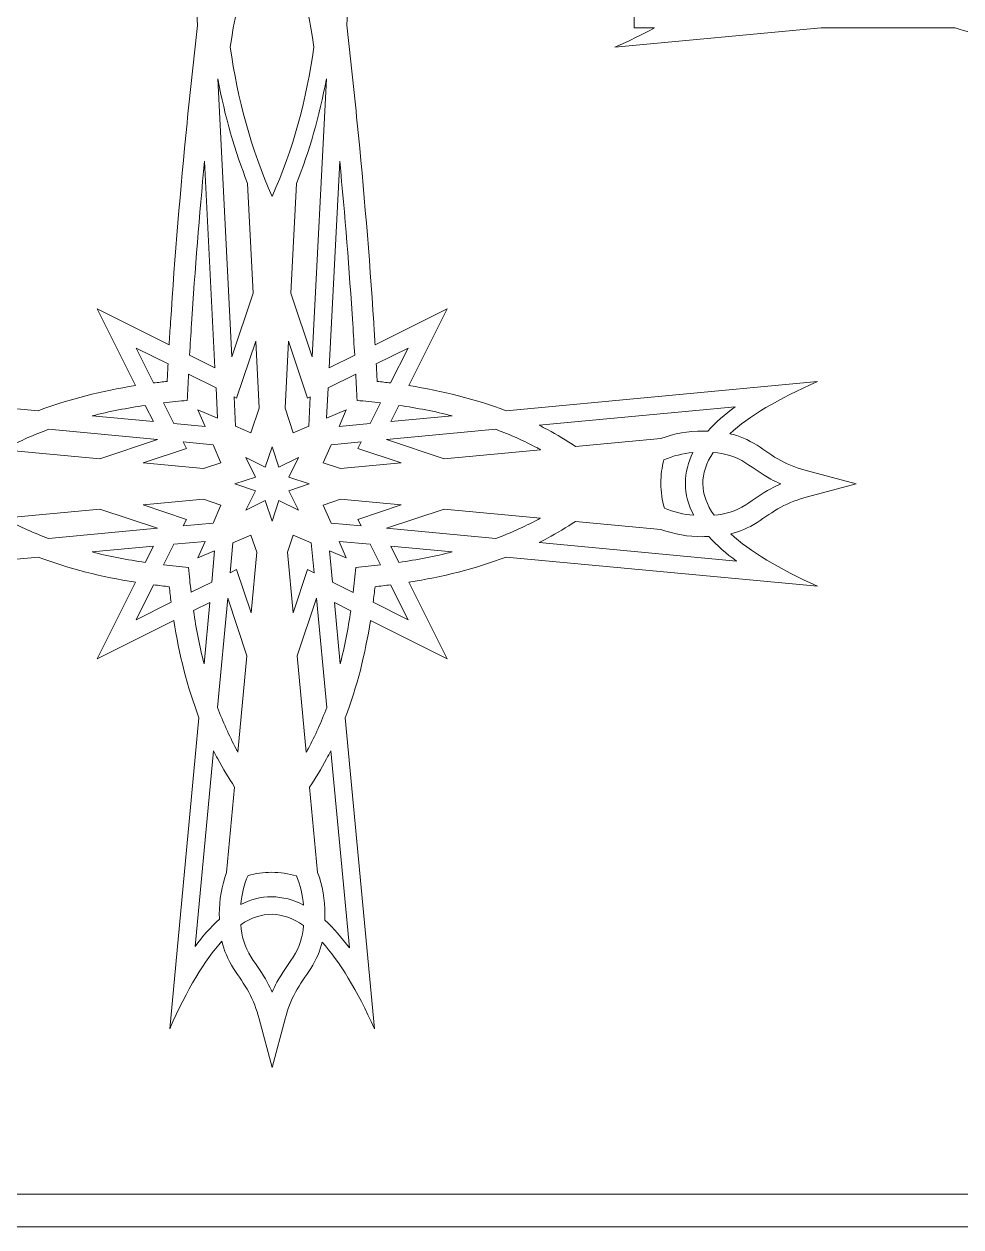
# Model space of a CAD drawing. Header units: millimetres. Extents: x -712 to 738, y -887 to 928.
# Drawn here: x 272.3 to 406.1, y -887.4 to -715.5 of the extents above; entities that cross this region are included whole.
import ezdxf

# ---------------------------------------------------------------- set-up
doc = ezdxf.new("R2010")
doc.units = ezdxf.units.MM
doc.header["$MEASUREMENT"] = 0
doc.layers.add('layer 1', color=7, linetype='Continuous')

msp = doc.modelspace()

# ---------------------------------------------------------------- linework, layer by layer
at = {"layer": 'layer 1', "lineweight": 9}
for points, knots in [([(-681.7377, -887.4186), (-681.7377, -887.4186), (706.7376, -887.4186), (706.7376, -887.4186), (706.7376, -887.4186), (723.657, -887.4186), (737.5, -873.5754), (737.5, -856.6561), (737.5, -856.6561), (737.5, -856.6561), (737.5, 556.8187), (737.5, 556.8187), (737.5, 556.8187), (737.5, 573.7381), (723.657, 587.5812), (706.7376, 587.5812), (706.7376, 587.5812), (706.7376, 587.5812), (-681.7377, 587.5812), (-681.7377, 587.5812), (-681.7377, 587.5812), (-698.657, 587.5812), (-712.5, 573.7381), (-712.5, 556.8187), (-712.5, 556.8187), (-712.5, 556.8187), (-712.5, -856.6561), (-712.5, -856.6561), (-712.5, -856.6561), (-712.5, -873.5754), (-698.657, -887.4186), (-681.7377, -887.4186)], [0, 0, 0, 0, 0.11111111, 0.11111111, 0.11111111, 0.11111111, 0.22222222, 0.22222222, 0.22222222, 0.22222222, 0.33333333, 0.33333333, 0.33333333, 0.33333333, 0.44444444, 0.44444444, 0.44444444, 0.44444444, 0.55555556, 0.55555556, 0.55555556, 0.55555556, 0.66666667, 0.66666667, 0.66666667, 0.66666667, 0.77777778, 0.77777778, 0.77777778, 0.77777778, 1, 1, 1, 1]), ([(77.0649, -882.7402), (77.0649, -882.7402), (537.0649, -882.7402), (537.0649, -882.7402), (537.0649, -882.7402), (537.0649, -882.7402), (537.0649, -602.7402), (537.0649, -602.7402), (537.0649, -602.7402), (537.0649, -602.7402), (77.0649, -602.7402), (77.0649, -602.7402), (77.0649, -602.7402), (77.0649, -602.7402), (77.0649, -882.7402), (77.0649, -882.7402)], [0, 0, 0, 0, 0.2, 0.2, 0.2, 0.2, 0.4, 0.4, 0.4, 0.4, 0.6, 0.6, 0.6, 0.6, 1, 1, 1, 1]), ([(359.4527, -692.3804), (359.4527, -692.3804), (359.4527, -701.9674), (359.4527, -701.9674), (359.4527, -701.9674), (359.0101, -702.1181), (358.5616, -702.2523), (358.1085, -702.3727), (358.1085, -702.3727), (358.1085, -702.3727), (358.1085, -702.3728), (358.1085, -702.3728), (358.1085, -702.3728), (358.1085, -702.3728), (351.1533, -704.236), (351.1533, -704.236), (351.1533, -704.236), (351.1533, -704.236), (358.1085, -706.0992), (358.1085, -706.0992), (358.1085, -706.0992), (358.1085, -706.0992), (358.1085, -706.0993), (358.1085, -706.0993), (358.1085, -706.0993), (358.5616, -706.2197), (359.0101, -706.3539), (359.4527, -706.5046), (359.4527, -706.5046), (359.4527, -706.5046), (359.4527, -716.0916), (359.4527, -716.0916), (359.4527, -716.0916), (359.4527, -716.0916), (362.3456, -716.0916), (362.3456, -716.0916), (362.3456, -716.0916), (360.6606, -717.0137), (358.7746, -717.9358), (356.6851, -718.8579), (356.6851, -718.8579), (356.6851, -718.8579), (386.1527, -716.0916), (386.1527, -716.0916), (386.1527, -716.0916), (386.1527, -716.0916), (405.2938, -716.0916), (405.2938, -716.0916), (405.2938, -716.0916), (408.4623, -717.0409), (411.7311, -717.753), (415.0362, -718.2799), (415.0362, -718.2799), (415.0362, -718.2799), (409.5562, -729.2355), (409.5562, -729.2355), (409.5562, -729.2355), (409.5562, -729.2355), (419.857, -724.0869), (419.857, -724.0869), (419.857, -724.0869), (419.9212, -725.1543), (419.9879, -726.2204), (420.0561, -727.2846), (420.0561, -727.2846), (420.6657, -736.7933), (421.4705, -746.2981), (422.4125, -755.7793), (422.4125, -755.7793), (422.5085, -756.7461), (422.6061, -757.7127), (422.7052, -758.6792), (422.7052, -758.6792), (422.7052, -758.6792), (422.7052, -793.4083), (422.7052, -793.4083), (422.7052, -793.4083), (422.7052, -793.4083), (419.9378, -847.6887), (419.9378, -847.6887), (419.9378, -847.6887), (420.8603, -845.6), (421.7828, -843.7145), (422.7052, -842.0302), (422.7052, -842.0302), (422.7052, -842.0302), (422.7052, -844.9225), (422.7052, -844.9225), (422.7052, -844.9225), (422.7052, -844.9225), (432.2987, -844.9225), (432.2987, -844.9225), (432.2987, -844.9225), (432.6041, -845.8191), (432.8415, -846.7393), (433.0343, -847.6733), (433.0343, -847.6733), (433.0343, -847.6733), (434.5649, -854.6261), (434.5649, -854.6261), (434.5649, -854.6261), (434.5649, -854.6261), (436.1015, -847.6733), (436.1015, -847.6733), (436.1015, -847.6733), (436.2943, -846.7393), (436.5317, -845.8191), (436.8371, -844.9225), (436.8371, -844.9225), (436.8371, -844.9225), (446.4249, -844.9225), (446.4249, -844.9225), (446.4249, -844.9225), (446.4249, -844.9225), (446.4249, -842.1473), (446.4249, -842.1473), (446.4249, -842.1473), (447.3473, -843.8058), (448.2696, -845.6532), (449.1921, -847.6887), (449.1921, -847.6887), (449.1921, -847.6887), (446.4249, -793.4129), (446.4249, -793.4129), (446.4249, -793.4129), (446.4249, -793.4129), (446.4249, -758.7377), (446.4249, -758.7377), (446.4249, -758.7377), (446.526, -757.7518), (446.6256, -756.7657), (446.7236, -755.7795), (446.7236, -755.7795), (447.6655, -746.2981), (448.4702, -736.7932), (449.0797, -727.2843), (449.0797, -727.2843), (449.1478, -726.2212), (449.2145, -725.1562), (449.2785, -724.0898), (449.2785, -724.0898), (449.2785, -724.0898), (459.5736, -729.2355), (459.5736, -729.2355), (459.5736, -729.2355), (459.5736, -729.2355), (454.0938, -718.2799), (454.0938, -718.2799), (454.0938, -718.2799), (457.3988, -717.7529), (460.6675, -717.0409), (463.8359, -716.0916), (463.8359, -716.0916), (463.8359, -716.0916), (482.9771, -716.0916), (482.9771, -716.0916), (482.9771, -716.0916), (482.9771, -716.0916), (512.4447, -718.8579), (512.4447, -718.8579), (512.4447, -718.8579), (510.3552, -717.9358), (508.4692, -717.0137), (506.7842, -716.0916), (506.7842, -716.0916), (506.7842, -716.0916), (509.6775, -716.0916), (509.6775, -716.0916), (509.6775, -716.0916), (509.6775, -716.0916), (509.6775, -706.5045), (509.6775, -706.5045), (509.6775, -706.5045), (510.12, -706.3538), (510.5684, -706.2196), (511.0213, -706.0993), (511.0213, -706.0993), (511.0213, -706.0993), (511.0213, -706.0992), (511.0213, -706.0992), (511.0213, -706.0992), (511.0213, -706.0992), (517.9765, -704.236), (517.9765, -704.236), (517.9765, -704.236), (517.9765, -704.236), (511.0213, -702.3728), (511.0213, -702.3728), (511.0213, -702.3728), (511.0213, -702.3728), (511.0213, -702.3727), (511.0213, -702.3727), (511.0213, -702.3727), (510.5684, -702.2524), (510.12, -702.1182), (509.6775, -701.9675), (509.6775, -701.9675), (509.6775, -701.9675), (509.6775, -692.3804), (509.6775, -692.3804), (509.6775, -692.3804), (509.6775, -692.3804), (506.9011, -692.3804), (506.9011, -692.3804), (506.9011, -692.3804), (508.5603, -691.4584), (510.4083, -690.5363), (512.4447, -689.6142), (512.4447, -689.6142), (512.4447, -689.6142), (482.9766, -692.3804), (482.9766, -692.3804), (482.9766, -692.3804), (482.9766, -692.3804), (463.8367, -692.3804), (463.8367, -692.3804), (463.8367, -692.3804), (460.6681, -691.4311), (457.3991, -690.719), (454.0939, -690.1921), (454.0939, -690.1921), (454.0939, -690.1921), (459.5736, -679.2365), (459.5736, -679.2365), (459.5736, -679.2365), (459.5736, -679.2365), (448.6168, -684.7128), (448.6168, -684.7128), (448.6168, -684.7128), (448.0892, -681.406), (447.3759, -678.1354), (446.4249, -674.9656), (446.4249, -674.9656), (446.4249, -674.9656), (446.4249, -655.8402), (446.4249, -655.8402), (446.4249, -655.8402), (446.4249, -655.8402), (449.1921, -626.3842), (449.1921, -626.3842), (449.1921, -626.3842), (448.2696, -628.4198), (447.3473, -630.2669), (446.4249, -631.9254), (446.4249, -631.9254), (446.4249, -631.9254), (446.4249, -629.1506), (446.4249, -629.1506), (446.4249, -629.1506), (446.4249, -629.1506), (436.8372, -629.1506), (436.8372, -629.1506), (436.8372, -629.1506), (436.6864, -628.7082), (436.5523, -628.2599), (436.4318, -627.8071), (436.4318, -627.8071), (436.4318, -627.8071), (436.4287, -627.8071), (436.4287, -627.8071), (436.4287, -627.8071), (436.4287, -627.8071), (434.5649, -620.8544), (434.5649, -620.8544), (434.5649, -620.8544), (434.5649, -620.8544), (432.7011, -627.8071), (432.7011, -627.8071), (432.7011, -627.8071), (432.7011, -627.8071), (432.704, -627.8071), (432.704, -627.8071), (432.704, -627.8071), (432.5835, -628.2599), (432.4494, -628.7082), (432.2986, -629.1506), (432.2986, -629.1506), (432.2986, -629.1506), (422.7052, -629.1506), (422.7052, -629.1506), (422.7052, -629.1506), (422.7052, -629.1506), (422.7052, -632.0429), (422.7052, -632.0429), (422.7052, -632.0429), (421.7828, -630.3585), (420.8603, -628.473), (419.9378, -626.3842), (419.9378, -626.3842), (419.9378, -626.3842), (422.7052, -655.842), (422.7052, -655.842), (422.7052, -655.842), (422.7052, -655.842), (422.7052, -674.9846), (422.7052, -674.9846), (422.7052, -674.9846), (421.7568, -678.1495), (421.0452, -681.4145), (420.5186, -684.7157), (420.5186, -684.7157), (420.5186, -684.7157), (409.5562, -679.2365), (409.5562, -679.2365), (409.5562, -679.2365), (409.5562, -679.2365), (415.0361, -690.192), (415.0361, -690.192), (415.0361, -690.192), (411.7309, -690.7189), (408.462, -691.4311), (405.2934, -692.3804), (405.2934, -692.3804), (405.2934, -692.3804), (386.1525, -692.3804), (386.1525, -692.3804), (386.1525, -692.3804), (386.1525, -692.3804), (356.6851, -689.6142), (356.6851, -689.6142), (356.6851, -689.6142), (358.7215, -690.5363), (360.5695, -691.4584), (362.2287, -692.3804), (362.2287, -692.3804), (362.2287, -692.3804), (359.4527, -692.3804), (359.4527, -692.3804)], [0, 0, 0, 0, 0.01204819, 0.01204819, 0.01204819, 0.01204819, 0.02409639, 0.02409639, 0.02409639, 0.02409639, 0.03614458, 0.03614458, 0.03614458, 0.03614458, 0.04819277, 0.04819277, 0.04819277, 0.04819277, 0.06024096, 0.06024096, 0.06024096, 0.06024096, 0.07228916, 0.07228916, 0.07228916, 0.07228916, 0.08433735, 0.08433735, 0.08433735, 0.08433735, 0.09638554, 0.09638554, 0.09638554, 0.09638554, 0.10843373, 0.10843373, 0.10843373, 0.10843373, 0.12048193, 0.12048193, 0.12048193, 0.12048193, 0.13253012, 0.13253012, 0.13253012, 0.13253012, 0.14457831, 0.14457831, 0.14457831, 0.14457831, 0.15662651, 0.15662651, 0.15662651, 0.15662651, 0.1686747, 0.1686747, 0.1686747, 0.1686747, 0.18072289, 0.18072289, 0.18072289, 0.18072289, 0.19277108, 0.19277108, 0.19277108, 0.19277108, 0.20481928, 0.20481928, 0.20481928, 0.20481928, 0.21686747, 0.21686747, 0.21686747, 0.21686747, 0.22891566, 0.22891566, 0.22891566, 0.22891566, 0.24096386, 0.24096386, 0.24096386, 0.24096386, 0.25301205, 0.25301205, 0.25301205, 0.25301205, 0.26506024, 0.26506024, 0.26506024, 0.26506024, 0.27710843, 0.27710843, 0.27710843, 0.27710843, 0.28915663, 0.28915663, 0.28915663, 0.28915663, 0.30120482, 0.30120482, 0.30120482, 0.30120482, 0.31325301, 0.31325301, 0.31325301, 0.31325301, 0.3253012, 0.3253012, 0.3253012, 0.3253012, 0.3373494, 0.3373494, 0.3373494, 0.3373494, 0.34939759, 0.34939759, 0.34939759, 0.34939759, 0.36144578, 0.36144578, 0.36144578, 0.36144578, 0.37349398, 0.37349398, 0.37349398, 0.37349398, 0.38554217, 0.38554217, 0.38554217, 0.38554217, 0.39759036, 0.39759036, 0.39759036, 0.39759036, 0.40963855, 0.40963855, 0.40963855, 0.40963855, 0.42168675, 0.42168675, 0.42168675, 0.42168675, 0.43373494, 0.43373494, 0.43373494, 0.43373494, 0.44578313, 0.44578313, 0.44578313, 0.44578313, 0.45783133, 0.45783133, 0.45783133, 0.45783133, 0.46987952, 0.46987952, 0.46987952, 0.46987952, 0.48192771, 0.48192771, 0.48192771, 0.48192771, 0.4939759, 0.4939759, 0.4939759, 0.4939759, 0.5060241, 0.5060241, 0.5060241, 0.5060241, 0.51807229, 0.51807229, 0.51807229, 0.51807229, 0.53012048, 0.53012048, 0.53012048, 0.53012048, 0.54216867, 0.54216867, 0.54216867, 0.54216867, 0.55421687, 0.55421687, 0.55421687, 0.55421687, 0.56626506, 0.56626506, 0.56626506, 0.56626506, 0.57831325, 0.57831325, 0.57831325, 0.57831325, 0.59036145, 0.59036145, 0.59036145, 0.59036145, 0.60240964, 0.60240964, 0.60240964, 0.60240964, 0.61445783, 0.61445783, 0.61445783, 0.61445783, 0.62650602, 0.62650602, 0.62650602, 0.62650602, 0.63855422, 0.63855422, 0.63855422, 0.63855422, 0.65060241, 0.65060241, 0.65060241, 0.65060241, 0.6626506, 0.6626506, 0.6626506, 0.6626506, 0.6746988, 0.6746988, 0.6746988, 0.6746988, 0.68674699, 0.68674699, 0.68674699, 0.68674699, 0.69879518, 0.69879518, 0.69879518, 0.69879518, 0.71084337, 0.71084337, 0.71084337, 0.71084337, 0.72289157, 0.72289157, 0.72289157, 0.72289157, 0.73493976, 0.73493976, 0.73493976, 0.73493976, 0.74698795, 0.74698795, 0.74698795, 0.74698795, 0.75903614, 0.75903614, 0.75903614, 0.75903614, 0.77108434, 0.77108434, 0.77108434, 0.77108434, 0.78313253, 0.78313253, 0.78313253, 0.78313253, 0.79518072, 0.79518072, 0.79518072, 0.79518072, 0.80722892, 0.80722892, 0.80722892, 0.80722892, 0.81927711, 0.81927711, 0.81927711, 0.81927711, 0.8313253, 0.8313253, 0.8313253, 0.8313253, 0.84337349, 0.84337349, 0.84337349, 0.84337349, 0.85542169, 0.85542169, 0.85542169, 0.85542169, 0.86746988, 0.86746988, 0.86746988, 0.86746988, 0.87951807, 0.87951807, 0.87951807, 0.87951807, 0.89156627, 0.89156627, 0.89156627, 0.89156627, 0.90361446, 0.90361446, 0.90361446, 0.90361446, 0.91566265, 0.91566265, 0.91566265, 0.91566265, 0.92771084, 0.92771084, 0.92771084, 0.92771084, 0.93975904, 0.93975904, 0.93975904, 0.93975904, 0.95180723, 0.95180723, 0.95180723, 0.95180723, 0.96385542, 0.96385542, 0.96385542, 0.96385542, 0.97590361, 0.97590361, 0.97590361, 0.97590361, 1, 1, 1, 1]), ([(288.2129, -795.2885), (288.2129, -795.2885), (282.733, -806.244), (282.733, -806.244), (282.733, -806.244), (282.733, -806.244), (293.6954, -800.7648), (293.6954, -800.7648), (293.6954, -800.7648), (294.4558, -805.5321), (295.6018, -810.2238), (297.2903, -814.6476), (297.2903, -814.6476), (297.2903, -814.6476), (293.1146, -859.0963), (293.1146, -859.0963), (293.1146, -859.0963), (295.6016, -853.4649), (298.0886, -849.3092), (300.5756, -846.5959), (300.5756, -846.5959), (300.8788, -847.9195), (301.3959, -849.1759), (302.2299, -850.4851), (302.2299, -850.4851), (302.9586, -851.6289), (303.7662, -852.6697), (304.4141, -853.8727), (304.4141, -853.8727), (305.0653, -855.0817), (305.531, -856.3582), (305.8808, -857.6734), (305.8808, -857.6734), (305.8808, -857.6734), (305.8779, -857.6734), (305.8779, -857.6734), (305.8779, -857.6734), (305.8779, -857.6734), (307.7417, -864.6261), (307.7417, -864.6261), (307.7417, -864.6261), (307.7417, -864.6261), (309.6055, -857.6734), (309.6055, -857.6734), (309.6055, -857.6734), (309.6055, -857.6734), (309.6086, -857.6734), (309.6086, -857.6734), (309.6086, -857.6734), (309.9584, -856.3582), (310.4241, -855.0817), (311.0753, -853.8727), (311.0753, -853.8727), (311.7232, -852.6697), (312.5308, -851.6289), (313.2595, -850.4851), (313.2595, -850.4851), (314.0662, -849.2188), (314.5764, -848.0018), (314.8833, -846.7257), (314.8833, -846.7257), (317.3784, -849.4593), (319.8737, -853.5899), (322.3689, -859.0963), (322.3689, -859.0963), (322.3689, -859.0963), (318.1944, -814.66), (318.1944, -814.66), (318.1944, -814.66), (319.8851, -810.2335), (321.0324, -805.5384), (321.7936, -800.7677), (321.7936, -800.7677), (321.7936, -800.7677), (332.7504, -806.244), (332.7504, -806.244), (332.7504, -806.244), (332.7504, -806.244), (327.2707, -795.2884), (327.2707, -795.2884), (327.2707, -795.2884), (332.0413, -794.5279), (336.7363, -793.3818), (341.1631, -791.6929), (341.1631, -791.6929), (341.1631, -791.6929), (385.6215, -795.8663), (385.6215, -795.8663), (385.6215, -795.8663), (380.1113, -793.3712), (375.978, -790.8762), (373.2439, -788.3811), (373.2439, -788.3811), (374.5214, -788.0743), (375.7396, -787.5643), (377.0072, -786.7573), (377.0072, -786.7573), (378.1514, -786.0288), (379.1925, -785.2216), (380.3959, -784.5739), (380.3959, -784.5739), (381.6054, -783.923), (382.8824, -783.4574), (384.1981, -783.1078), (384.1981, -783.1078), (384.1981, -783.1078), (384.1981, -783.1077), (384.1981, -783.1077), (384.1981, -783.1077), (384.1981, -783.1077), (391.1533, -781.2445), (391.1533, -781.2445), (391.1533, -781.2445), (391.1533, -781.2445), (384.1981, -779.3813), (384.1981, -779.3813), (384.1981, -779.3813), (384.1981, -779.3813), (384.1981, -779.3812), (384.1981, -779.3812), (384.1981, -779.3812), (382.8824, -779.0316), (381.6054, -778.566), (380.3959, -777.9151), (380.3959, -777.9151), (379.1925, -777.2675), (378.1514, -776.4602), (377.0072, -775.7317), (377.0072, -775.7317), (375.6984, -774.8985), (374.4423, -774.3818), (373.119, -774.0786), (373.119, -774.0786), (375.834, -771.5932), (379.9898, -769.1079), (385.6215, -766.6226), (385.6215, -766.6226), (385.6215, -766.6226), (341.1628, -770.7961), (341.1628, -770.7961), (341.1628, -770.7961), (336.7361, -769.1072), (332.0411, -767.9613), (327.2706, -767.2006), (327.2706, -767.2006), (327.2706, -767.2006), (332.7504, -756.245), (332.7504, -756.245), (332.7504, -756.245), (332.7504, -756.245), (322.4553, -761.3907), (322.4553, -761.3907), (322.4553, -761.3907), (322.3913, -760.3243), (322.3246, -759.2593), (322.2565, -758.1962), (322.2565, -758.1962), (321.647, -748.6873), (320.8423, -739.1824), (319.9004, -729.701), (319.9004, -729.701), (319.4362, -725.0297), (318.9372, -720.3609), (318.397, -715.6972), (318.397, -715.6972), (318.397, -715.6972), (322.3689, -637.7918), (322.3689, -637.7918), (322.3689, -637.7918), (319.8737, -643.2982), (317.3785, -647.4292), (314.8833, -650.1624), (314.8833, -650.1624), (314.5764, -648.8862), (314.0662, -647.6692), (313.2595, -646.4029), (313.2595, -646.4029), (312.5308, -645.2592), (311.7232, -644.2184), (311.0753, -643.0154), (311.0753, -643.0154), (310.194, -641.3792), (309.6523, -639.6192), (309.2783, -637.8072), (309.2783, -637.8072), (309.2783, -637.8072), (307.7417, -630.8544), (307.7417, -630.8544), (307.7417, -630.8544), (307.7417, -630.8544), (306.2111, -637.8072), (306.2111, -637.8072), (306.2111, -637.8072), (305.8371, -639.6192), (305.2954, -641.3792), (304.4141, -643.0154), (304.4141, -643.0154), (303.7662, -644.2184), (302.9586, -645.2592), (302.2299, -646.4029), (302.2299, -646.4029), (301.3959, -647.7121), (300.8788, -648.9685), (300.5756, -650.2922), (300.5756, -650.2922), (298.0886, -647.5782), (295.6016, -643.4232), (293.1146, -637.7918), (293.1146, -637.7918), (293.1146, -637.7918), (297.0884, -715.7354), (297.0884, -715.7354), (297.0884, -715.7354), (296.5497, -720.3865), (296.0522, -725.0426), (295.5893, -729.7012), (295.5893, -729.7012), (294.6473, -739.1824), (293.8425, -748.6872), (293.2329, -758.1959), (293.2329, -758.1959), (293.1647, -759.2601), (293.098, -760.3262), (293.0338, -761.3936), (293.0338, -761.3936), (293.0338, -761.3936), (282.733, -756.245), (282.733, -756.245), (282.733, -756.245), (282.733, -756.245), (288.213, -767.2006), (288.213, -767.2006), (288.213, -767.2006), (283.4424, -767.9612), (278.7472, -769.1073), (274.3205, -770.7961), (274.3205, -770.7961), (274.3205, -770.7961), (229.8619, -766.6226), (229.8619, -766.6226), (229.8619, -766.6226), (235.4936, -769.1079), (239.6494, -771.5932), (242.3644, -774.0786), (242.3644, -774.0786), (241.0411, -774.3818), (239.785, -774.8985), (238.4762, -775.7317), (238.4762, -775.7317), (237.332, -776.4602), (236.2909, -777.2675), (235.0875, -777.9151), (235.0875, -777.9151), (233.878, -778.566), (232.601, -779.0316), (231.2853, -779.3812), (231.2853, -779.3812), (231.2853, -779.3812), (231.2853, -779.3813), (231.2853, -779.3813), (231.2853, -779.3813), (231.2853, -779.3813), (224.3301, -781.2445), (224.3301, -781.2445), (224.3301, -781.2445), (224.3301, -781.2445), (231.2853, -783.1077), (231.2853, -783.1077), (231.2853, -783.1077), (231.2853, -783.1077), (231.2853, -783.1078), (231.2853, -783.1078), (231.2853, -783.1078), (232.601, -783.4574), (233.878, -783.923), (235.0875, -784.5739), (235.0875, -784.5739), (236.2909, -785.2216), (237.332, -786.0288), (238.4762, -786.7573), (238.4762, -786.7573), (239.7438, -787.5643), (240.962, -788.0743), (242.2395, -788.3811), (242.2395, -788.3811), (239.5054, -790.8762), (235.3721, -793.3712), (229.8619, -795.8663), (229.8619, -795.8663), (229.8619, -795.8663), (274.3203, -791.6928), (274.3203, -791.6928), (274.3203, -791.6928), (278.7471, -793.3817), (283.4423, -794.528), (288.2129, -795.2885)], [0, 0, 0, 0, 0.01333333, 0.01333333, 0.01333333, 0.01333333, 0.02666667, 0.02666667, 0.02666667, 0.02666667, 0.04, 0.04, 0.04, 0.04, 0.05333333, 0.05333333, 0.05333333, 0.05333333, 0.06666667, 0.06666667, 0.06666667, 0.06666667, 0.08, 0.08, 0.08, 0.08, 0.09333333, 0.09333333, 0.09333333, 0.09333333, 0.10666667, 0.10666667, 0.10666667, 0.10666667, 0.12, 0.12, 0.12, 0.12, 0.13333333, 0.13333333, 0.13333333, 0.13333333, 0.14666667, 0.14666667, 0.14666667, 0.14666667, 0.16, 0.16, 0.16, 0.16, 0.17333333, 0.17333333, 0.17333333, 0.17333333, 0.18666667, 0.18666667, 0.18666667, 0.18666667, 0.2, 0.2, 0.2, 0.2, 0.21333333, 0.21333333, 0.21333333, 0.21333333, 0.22666667, 0.22666667, 0.22666667, 0.22666667, 0.24, 0.24, 0.24, 0.24, 0.25333333, 0.25333333, 0.25333333, 0.25333333, 0.26666667, 0.26666667, 0.26666667, 0.26666667, 0.28, 0.28, 0.28, 0.28, 0.29333333, 0.29333333, 0.29333333, 0.29333333, 0.30666667, 0.30666667, 0.30666667, 0.30666667, 0.32, 0.32, 0.32, 0.32, 0.33333333, 0.33333333, 0.33333333, 0.33333333, 0.34666667, 0.34666667, 0.34666667, 0.34666667, 0.36, 0.36, 0.36, 0.36, 0.37333333, 0.37333333, 0.37333333, 0.37333333, 0.38666667, 0.38666667, 0.38666667, 0.38666667, 0.4, 0.4, 0.4, 0.4, 0.41333333, 0.41333333, 0.41333333, 0.41333333, 0.42666667, 0.42666667, 0.42666667, 0.42666667, 0.44, 0.44, 0.44, 0.44, 0.45333333, 0.45333333, 0.45333333, 0.45333333, 0.46666667, 0.46666667, 0.46666667, 0.46666667, 0.48, 0.48, 0.48, 0.48, 0.49333333, 0.49333333, 0.49333333, 0.49333333, 0.50666667, 0.50666667, 0.50666667, 0.50666667, 0.52, 0.52, 0.52, 0.52, 0.53333333, 0.53333333, 0.53333333, 0.53333333, 0.54666667, 0.54666667, 0.54666667, 0.54666667, 0.56, 0.56, 0.56, 0.56, 0.57333333, 0.57333333, 0.57333333, 0.57333333, 0.58666667, 0.58666667, 0.58666667, 0.58666667, 0.6, 0.6, 0.6, 0.6, 0.61333333, 0.61333333, 0.61333333, 0.61333333, 0.62666667, 0.62666667, 0.62666667, 0.62666667, 0.64, 0.64, 0.64, 0.64, 0.65333333, 0.65333333, 0.65333333, 0.65333333, 0.66666667, 0.66666667, 0.66666667, 0.66666667, 0.68, 0.68, 0.68, 0.68, 0.69333333, 0.69333333, 0.69333333, 0.69333333, 0.70666667, 0.70666667, 0.70666667, 0.70666667, 0.72, 0.72, 0.72, 0.72, 0.73333333, 0.73333333, 0.73333333, 0.73333333, 0.74666667, 0.74666667, 0.74666667, 0.74666667, 0.76, 0.76, 0.76, 0.76, 0.77333333, 0.77333333, 0.77333333, 0.77333333, 0.78666667, 0.78666667, 0.78666667, 0.78666667, 0.8, 0.8, 0.8, 0.8, 0.81333333, 0.81333333, 0.81333333, 0.81333333, 0.82666667, 0.82666667, 0.82666667, 0.82666667, 0.84, 0.84, 0.84, 0.84, 0.85333333, 0.85333333, 0.85333333, 0.85333333, 0.86666667, 0.86666667, 0.86666667, 0.86666667, 0.88, 0.88, 0.88, 0.88, 0.89333333, 0.89333333, 0.89333333, 0.89333333, 0.90666667, 0.90666667, 0.90666667, 0.90666667, 0.92, 0.92, 0.92, 0.92, 0.93333333, 0.93333333, 0.93333333, 0.93333333, 0.94666667, 0.94666667, 0.94666667, 0.94666667, 0.96, 0.96, 0.96, 0.96, 0.97333333, 0.97333333, 0.97333333, 0.97333333, 1, 1, 1, 1]), ([(307.7417, -740.1731), (304.7248, -733.4004), (302.8202, -726.2089), (301.7645, -718.8452), (301.7645, -718.8452), (302.8202, -711.4815), (304.7248, -704.29), (307.7417, -697.5173), (307.7417, -697.5173), (310.7586, -704.29), (312.6632, -711.4815), (313.7189, -718.8452), (313.7189, -718.8452), (312.6632, -726.2089), (310.7586, -733.4004), (307.7417, -740.1731)], [0, 0, 0, 0, 0.2, 0.2, 0.2, 0.2, 0.4, 0.4, 0.4, 0.4, 0.6, 0.6, 0.6, 0.6, 1, 1, 1, 1]), ([(299.9822, -723.3795), (300.9994, -728.7624), (302.4348, -733.73), (304.2496, -738.3185), (304.2496, -738.3185), (304.2496, -738.3185), (305.0476, -753.9693), (305.0476, -753.9693), (305.0476, -753.9693), (305.0476, -753.9693), (302.0067, -763.0887), (302.0067, -763.0887), (302.0067, -763.0887), (302.0067, -763.0887), (299.9822, -723.3795), (299.9822, -723.3795)], [0, 0, 0, 0, 0.2, 0.2, 0.2, 0.2, 0.4, 0.4, 0.4, 0.4, 0.6, 0.6, 0.6, 0.6, 1, 1, 1, 1]), ([(311.2339, -738.3182), (313.0487, -733.7297), (314.4841, -728.7621), (315.5013, -723.3791), (315.5013, -723.3791), (315.5013, -723.3791), (313.4768, -763.0888), (313.4768, -763.0888), (313.4768, -763.0888), (313.4768, -763.0888), (310.4359, -753.9698), (310.4359, -753.9698), (310.4359, -753.9698), (310.4359, -753.9698), (311.2339, -738.3182), (311.2339, -738.3182)], [0, 0, 0, 0, 0.2, 0.2, 0.2, 0.2, 0.4, 0.4, 0.4, 0.4, 0.6, 0.6, 0.6, 0.6, 1, 1, 1, 1]), ([(295.9539, -762.853), (296.0405, -761.3618), (296.1326, -759.8729), (296.2278, -758.3878), (296.2278, -758.3878), (296.7248, -750.6348), (297.3522, -742.8843), (298.0781, -735.1472), (298.0781, -735.1472), (298.0781, -735.1472), (299.5831, -764.6669), (299.5831, -764.6669), (299.5831, -764.6669), (299.5831, -764.6669), (295.9539, -762.853), (295.9539, -762.853)], [0, 0, 0, 0, 0.2, 0.2, 0.2, 0.2, 0.4, 0.4, 0.4, 0.4, 0.6, 0.6, 0.6, 0.6, 1, 1, 1, 1]), ([(317.4075, -735.1053), (318.1351, -742.8563), (318.7638, -750.6209), (319.2617, -758.388), (319.2617, -758.388), (319.3568, -759.8721), (319.4488, -761.3599), (319.5354, -762.85), (319.5354, -762.85), (319.5354, -762.85), (315.9004, -764.6669), (315.9004, -764.6669), (315.9004, -764.6669), (315.9004, -764.6669), (317.4075, -735.1053), (317.4075, -735.1053)], [0, 0, 0, 0, 0.2, 0.2, 0.2, 0.2, 0.4, 0.4, 0.4, 0.4, 0.6, 0.6, 0.6, 0.6, 1, 1, 1, 1]), ([(302.5112, -772.9842), (302.5112, -772.9842), (304.7152, -773.94), (304.7152, -773.94), (304.7152, -773.94), (304.7152, -773.94), (305.8866, -770.4267), (305.8866, -770.4267), (305.8866, -770.4267), (305.8866, -770.4267), (305.3972, -760.8267), (305.3972, -760.8267), (305.3972, -760.8267), (305.3972, -760.8267), (302.6701, -769.005), (302.6701, -769.005), (302.6701, -769.005), (302.6701, -769.005), (302.2989, -768.8194), (302.2989, -768.8194), (302.2989, -768.8194), (302.2989, -768.8194), (302.5112, -772.9842), (302.5112, -772.9842)], [0, 0, 0, 0, 0.14285714, 0.14285714, 0.14285714, 0.14285714, 0.28571429, 0.28571429, 0.28571429, 0.28571429, 0.42857143, 0.42857143, 0.42857143, 0.42857143, 0.57142857, 0.57142857, 0.57142857, 0.57142857, 0.71428571, 0.71428571, 0.71428571, 0.71428571, 1, 1, 1, 1]), ([(309.5969, -770.4267), (309.5969, -770.4267), (310.7684, -773.9401), (310.7684, -773.9401), (310.7684, -773.9401), (310.7684, -773.9401), (312.9722, -772.9843), (312.9722, -772.9843), (312.9722, -772.9843), (312.9722, -772.9843), (313.1846, -768.8194), (313.1846, -768.8194), (313.1846, -768.8194), (313.1846, -768.8194), (312.8134, -769.005), (312.8134, -769.005), (312.8134, -769.005), (312.8134, -769.005), (310.0863, -760.8268), (310.0863, -760.8268), (310.0863, -760.8268), (310.0863, -760.8268), (309.5969, -770.4267), (309.5969, -770.4267)], [0, 0, 0, 0, 0.14285714, 0.14285714, 0.14285714, 0.14285714, 0.28571429, 0.28571429, 0.28571429, 0.28571429, 0.42857143, 0.42857143, 0.42857143, 0.42857143, 0.57142857, 0.57142857, 0.57142857, 0.57142857, 0.71428571, 0.71428571, 0.71428571, 0.71428571, 1, 1, 1, 1]), ([(290.8202, -766.823), (290.8202, -766.823), (288.3253, -761.8352), (288.3253, -761.8352), (288.3253, -761.8352), (288.3253, -761.8352), (292.8766, -764.1099), (292.8766, -764.1099), (292.8766, -764.1099), (292.8307, -764.9362), (292.7868, -765.7633), (292.7452, -766.5906), (292.7452, -766.5906), (292.1031, -766.6619), (291.4614, -766.7392), (290.8202, -766.823)], [0, 0, 0, 0, 0.2, 0.2, 0.2, 0.2, 0.4, 0.4, 0.4, 0.4, 0.6, 0.6, 0.6, 0.6, 1, 1, 1, 1]), ([(322.6125, -764.1071), (322.6125, -764.1071), (327.1582, -761.8351), (327.1582, -761.8351), (327.1582, -761.8351), (327.1582, -761.8351), (324.6633, -766.8231), (324.6633, -766.8231), (324.6633, -766.8231), (324.0241, -766.7396), (323.3843, -766.6624), (322.7442, -766.5913), (322.7442, -766.5913), (322.7025, -765.7628), (322.6585, -764.9347), (322.6125, -764.1071)], [0, 0, 0, 0, 0.2, 0.2, 0.2, 0.2, 0.4, 0.4, 0.4, 0.4, 0.6, 0.6, 0.6, 0.6, 1, 1, 1, 1]), ([(298.1857, -773.0365), (298.1857, -773.0365), (297.1547, -770.6612), (297.1547, -770.6612), (297.1547, -770.6612), (297.1547, -770.6612), (299.9505, -771.8736), (299.9505, -771.8736), (299.9505, -771.8736), (299.9505, -771.8736), (299.7292, -767.5351), (299.7292, -767.5351), (299.7292, -767.5351), (299.7292, -767.5351), (295.8028, -765.5725), (295.8028, -765.5725), (295.8028, -765.5725), (295.7367, -766.821), (295.6755, -768.0705), (295.6207, -769.3204), (295.6207, -769.3204), (294.4955, -769.418), (293.3686, -769.5329), (292.243, -769.6675), (292.243, -769.6675), (292.243, -769.6675), (293.7184, -772.6172), (293.7184, -772.6172), (293.7184, -772.6172), (293.7184, -772.6172), (298.1857, -773.0365), (298.1857, -773.0365)], [0, 0, 0, 0, 0.11111111, 0.11111111, 0.11111111, 0.11111111, 0.22222222, 0.22222222, 0.22222222, 0.22222222, 0.33333333, 0.33333333, 0.33333333, 0.33333333, 0.44444444, 0.44444444, 0.44444444, 0.44444444, 0.55555556, 0.55555556, 0.55555556, 0.55555556, 0.66666667, 0.66666667, 0.66666667, 0.66666667, 0.77777778, 0.77777778, 0.77777778, 0.77777778, 1, 1, 1, 1]), ([(315.533, -771.8737), (315.533, -771.8737), (318.329, -770.6611), (318.329, -770.6611), (318.329, -770.6611), (318.329, -770.6611), (317.298, -773.0365), (317.298, -773.0365), (317.298, -773.0365), (317.298, -773.0365), (321.7653, -772.6171), (321.7653, -772.6171), (321.7653, -772.6171), (321.7653, -772.6171), (323.2406, -769.6676), (323.2406, -769.6676), (323.2406, -769.6676), (322.117, -769.5332), (320.9921, -769.4184), (319.8688, -769.321), (319.8688, -769.321), (319.8139, -768.07), (319.7528, -766.8192), (319.6866, -765.5696), (319.6866, -765.5696), (319.6866, -765.5696), (315.7543, -767.5351), (315.7543, -767.5351), (315.7543, -767.5351), (315.7543, -767.5351), (315.533, -771.8737), (315.533, -771.8737)], [0, 0, 0, 0, 0.11111111, 0.11111111, 0.11111111, 0.11111111, 0.22222222, 0.22222222, 0.22222222, 0.22222222, 0.33333333, 0.33333333, 0.33333333, 0.33333333, 0.44444444, 0.44444444, 0.44444444, 0.44444444, 0.55555556, 0.55555556, 0.55555556, 0.55555556, 0.66666667, 0.66666667, 0.66666667, 0.66666667, 0.77777778, 0.77777778, 0.77777778, 0.77777778, 1, 1, 1, 1]), ([(282.0257, -771.5194), (284.5161, -770.89), (287.0597, -770.3982), (289.6223, -770.018), (289.6223, -770.018), (289.6223, -770.018), (290.7846, -772.3417), (290.7846, -772.3417), (290.7846, -772.3417), (290.7846, -772.3417), (282.0257, -771.5194), (282.0257, -771.5194)], [0, 0, 0, 0, 0.25, 0.25, 0.25, 0.25, 0.5, 0.5, 0.5, 0.5, 1, 1, 1, 1]), ([(325.8613, -770.0181), (328.4237, -770.3983), (330.9674, -770.89), (333.4576, -771.5195), (333.4576, -771.5195), (333.4576, -771.5195), (324.6991, -772.3417), (324.6991, -772.3417), (324.6991, -772.3417), (324.6991, -772.3417), (325.8613, -770.0181), (325.8613, -770.0181)], [0, 0, 0, 0, 0.25, 0.25, 0.25, 0.25, 0.5, 0.5, 0.5, 0.5, 1, 1, 1, 1]), ([(351.0795, -775.8916), (351.0795, -775.8916), (363.2791, -774.7464), (363.2791, -774.7464), (363.2791, -774.7464), (365.195, -774.0347), (367.1584, -773.7043), (369.2647, -773.7043), (369.2647, -773.7043), (369.5053, -773.7043), (369.7417, -773.7073), (369.9741, -773.7136), (369.9741, -773.7136), (371.0946, -772.4525), (372.4365, -771.2926), (373.8817, -770.2356), (373.8817, -770.2356), (373.8817, -770.2356), (345.8811, -772.8642), (345.8811, -772.8642), (345.8811, -772.8642), (346.2744, -773.0611), (346.6649, -773.2629), (347.0521, -773.4704), (347.0521, -773.4704), (348.461, -774.2254), (349.7905, -775.0342), (351.0795, -775.8916)], [0, 0, 0, 0, 0.125, 0.125, 0.125, 0.125, 0.25, 0.25, 0.25, 0.25, 0.375, 0.375, 0.375, 0.375, 0.5, 0.5, 0.5, 0.5, 0.625, 0.625, 0.625, 0.625, 0.75, 0.75, 0.75, 0.75, 1, 1, 1, 1]), ([(269.3969, -776.3604), (269.3969, -776.3604), (283.1558, -777.6519), (283.1558, -777.6519), (283.1558, -777.6519), (283.1558, -777.6519), (291.3868, -774.9093), (291.3868, -774.9093), (291.3868, -774.9093), (291.3868, -774.9093), (275.7964, -773.4457), (275.7964, -773.4457), (275.7964, -773.4457), (273.7442, -774.2097), (271.7543, -775.0935), (269.8492, -776.1144), (269.8492, -776.1144), (269.6974, -776.1957), (269.5468, -776.2778), (269.3969, -776.3604)], [0, 0, 0, 0, 0.16666667, 0.16666667, 0.16666667, 0.16666667, 0.33333333, 0.33333333, 0.33333333, 0.33333333, 0.5, 0.5, 0.5, 0.5, 0.66666667, 0.66666667, 0.66666667, 0.66666667, 1, 1, 1, 1]), ([(332.3275, -777.6519), (332.3275, -777.6519), (346.0865, -776.3604), (346.0865, -776.3604), (346.0865, -776.3604), (345.9366, -776.2778), (345.786, -776.1957), (345.6342, -776.1144), (345.6342, -776.1144), (343.7292, -775.0935), (341.7393, -774.2096), (339.6871, -773.4457), (339.6871, -773.4457), (339.6871, -773.4457), (324.0966, -774.9093), (324.0966, -774.9093), (324.0966, -774.9093), (324.0966, -774.9093), (332.3275, -777.6519), (332.3275, -777.6519)], [0, 0, 0, 0, 0.16666667, 0.16666667, 0.16666667, 0.16666667, 0.33333333, 0.33333333, 0.33333333, 0.33333333, 0.5, 0.5, 0.5, 0.5, 0.66666667, 0.66666667, 0.66666667, 0.66666667, 1, 1, 1, 1]), ([(297.9642, -779.042), (297.9642, -779.042), (300.4349, -778.2188), (300.4349, -778.2188), (300.4349, -778.2188), (300.4349, -778.2188), (299.3218, -775.6542), (299.3218, -775.6542), (299.3218, -775.6542), (299.3218, -775.6542), (295.0363, -775.2519), (295.0363, -775.2519), (295.0363, -775.2519), (295.0363, -775.2519), (295.4979, -776.1747), (295.4979, -776.1747), (295.4979, -776.1747), (295.4979, -776.1747), (289.3259, -778.2311), (289.3259, -778.2311), (289.3259, -778.2311), (289.3259, -778.2311), (297.9642, -779.042), (297.9642, -779.042)], [0, 0, 0, 0, 0.14285714, 0.14285714, 0.14285714, 0.14285714, 0.28571429, 0.28571429, 0.28571429, 0.28571429, 0.42857143, 0.42857143, 0.42857143, 0.42857143, 0.57142857, 0.57142857, 0.57142857, 0.57142857, 0.71428571, 0.71428571, 0.71428571, 0.71428571, 1, 1, 1, 1]), ([(302.4266, -781.2445), (302.4266, -781.2445), (305.3718, -780.2632), (305.3718, -780.2632), (305.3718, -780.2632), (305.3718, -780.2632), (303.9834, -777.4875), (303.9834, -777.4875), (303.9834, -777.4875), (303.9834, -777.4875), (306.7601, -778.8753), (306.7601, -778.8753), (306.7601, -778.8753), (306.7601, -778.8753), (307.7417, -775.9314), (307.7417, -775.9314), (307.7417, -775.9314), (307.7417, -775.9314), (308.7233, -778.8754), (308.7233, -778.8754), (308.7233, -778.8754), (308.7233, -778.8754), (311.5002, -777.4875), (311.5002, -777.4875), (311.5002, -777.4875), (311.5002, -777.4875), (310.1118, -780.2631), (310.1118, -780.2631), (310.1118, -780.2631), (310.1118, -780.2631), (313.057, -781.2445), (313.057, -781.2445), (313.057, -781.2445), (313.057, -781.2445), (310.1119, -782.2258), (310.1119, -782.2258), (310.1119, -782.2258), (310.1119, -782.2258), (311.5005, -785.0019), (311.5005, -785.0019), (311.5005, -785.0019), (311.5005, -785.0019), (308.7233, -783.6138), (308.7233, -783.6138), (308.7233, -783.6138), (308.7233, -783.6138), (307.7416, -786.5581), (307.7416, -786.5581), (307.7416, -786.5581), (307.7416, -786.5581), (306.7598, -783.6137), (306.7598, -783.6137), (306.7598, -783.6137), (306.7598, -783.6137), (303.9835, -785.0014), (303.9835, -785.0014), (303.9835, -785.0014), (303.9835, -785.0014), (305.3718, -782.2259), (305.3718, -782.2259), (305.3718, -782.2259), (305.3718, -782.2259), (302.4266, -781.2445), (302.4266, -781.2445)], [0, 0, 0, 0, 0.05882353, 0.05882353, 0.05882353, 0.05882353, 0.11764706, 0.11764706, 0.11764706, 0.11764706, 0.17647059, 0.17647059, 0.17647059, 0.17647059, 0.23529412, 0.23529412, 0.23529412, 0.23529412, 0.29411765, 0.29411765, 0.29411765, 0.29411765, 0.35294118, 0.35294118, 0.35294118, 0.35294118, 0.41176471, 0.41176471, 0.41176471, 0.41176471, 0.47058824, 0.47058824, 0.47058824, 0.47058824, 0.52941176, 0.52941176, 0.52941176, 0.52941176, 0.58823529, 0.58823529, 0.58823529, 0.58823529, 0.64705882, 0.64705882, 0.64705882, 0.64705882, 0.70588235, 0.70588235, 0.70588235, 0.70588235, 0.76470588, 0.76470588, 0.76470588, 0.76470588, 0.82352941, 0.82352941, 0.82352941, 0.82352941, 0.88235294, 0.88235294, 0.88235294, 0.88235294, 1, 1, 1, 1]), ([(316.162, -775.6542), (316.162, -775.6542), (315.0489, -778.2188), (315.0489, -778.2188), (315.0489, -778.2188), (315.0489, -778.2188), (317.5195, -779.0421), (317.5195, -779.0421), (317.5195, -779.0421), (317.5195, -779.0421), (326.1573, -778.2312), (326.1573, -778.2312), (326.1573, -778.2312), (326.1573, -778.2312), (319.9858, -776.1748), (319.9858, -776.1748), (319.9858, -776.1748), (319.9858, -776.1748), (320.4475, -775.2519), (320.4475, -775.2519), (320.4475, -775.2519), (320.4475, -775.2519), (316.162, -775.6542), (316.162, -775.6542)], [0, 0, 0, 0, 0.14285714, 0.14285714, 0.14285714, 0.14285714, 0.28571429, 0.28571429, 0.28571429, 0.28571429, 0.42857143, 0.42857143, 0.42857143, 0.42857143, 0.57142857, 0.57142857, 0.57142857, 0.57142857, 0.71428571, 0.71428571, 0.71428571, 0.71428571, 1, 1, 1, 1]), ([(363.7128, -777.8022), (363.4222, -778.8662), (363.2628, -779.982), (363.2628, -781.1504), (363.2628, -781.1504), (363.2628, -782.3959), (363.4442, -783.5831), (363.7727, -784.7123), (363.7727, -784.7123), (365.1312, -785.2836), (366.5005, -785.6117), (367.9519, -785.7318), (367.9519, -785.7318), (367.2012, -784.303), (366.764, -782.775), (366.764, -781.1504), (366.764, -781.1504), (366.764, -779.5956), (367.1638, -778.1335), (367.855, -776.7656), (367.855, -776.7656), (366.4182, -776.8941), (365.0608, -777.2282), (363.7128, -777.8022)], [0, 0, 0, 0, 0.14285714, 0.14285714, 0.14285714, 0.14285714, 0.28571429, 0.28571429, 0.28571429, 0.28571429, 0.42857143, 0.42857143, 0.42857143, 0.42857143, 0.57142857, 0.57142857, 0.57142857, 0.57142857, 0.71428571, 0.71428571, 0.71428571, 0.71428571, 1, 1, 1, 1]), ([(370.8632, -785.7264), (368.7811, -782.7355), (368.7281, -779.7445), (370.7521, -776.7537), (370.7521, -776.7537), (372.4192, -776.8787), (373.8382, -777.271), (375.395, -778.262), (375.395, -778.262), (376.6087, -779.0347), (377.6905, -779.8661), (378.9733, -780.5565), (378.9733, -780.5565), (379.441, -780.8083), (379.9165, -781.0367), (380.3989, -781.2445), (380.3989, -781.2445), (379.9165, -781.4523), (379.441, -781.6807), (378.9733, -781.9325), (378.9733, -781.9325), (377.6905, -782.6229), (376.6087, -783.4543), (375.395, -784.227), (375.395, -784.227), (373.8729, -785.196), (372.4824, -785.5924), (370.8632, -785.7264)], [0, 0, 0, 0, 0.125, 0.125, 0.125, 0.125, 0.25, 0.25, 0.25, 0.25, 0.375, 0.375, 0.375, 0.375, 0.5, 0.5, 0.5, 0.5, 0.625, 0.625, 0.625, 0.625, 0.75, 0.75, 0.75, 0.75, 1, 1, 1, 1]), ([(299.3217, -786.8349), (299.3217, -786.8349), (300.4349, -784.2701), (300.4349, -784.2701), (300.4349, -784.2701), (300.4349, -784.2701), (297.9646, -783.447), (297.9646, -783.447), (297.9646, -783.447), (297.9646, -783.447), (289.3262, -784.2579), (289.3262, -784.2579), (289.3262, -784.2579), (289.3262, -784.2579), (295.4979, -786.3143), (295.4979, -786.3143), (295.4979, -786.3143), (295.4979, -786.3143), (295.0363, -787.2372), (295.0363, -787.2372), (295.0363, -787.2372), (295.0363, -787.2372), (299.3217, -786.8349), (299.3217, -786.8349)], [0, 0, 0, 0, 0.14285714, 0.14285714, 0.14285714, 0.14285714, 0.28571429, 0.28571429, 0.28571429, 0.28571429, 0.42857143, 0.42857143, 0.42857143, 0.42857143, 0.57142857, 0.57142857, 0.57142857, 0.57142857, 0.71428571, 0.71428571, 0.71428571, 0.71428571, 1, 1, 1, 1]), ([(317.519, -783.447), (317.519, -783.447), (315.049, -784.27), (315.049, -784.27), (315.049, -784.27), (315.049, -784.27), (316.1622, -786.8349), (316.1622, -786.8349), (316.1622, -786.8349), (316.1622, -786.8349), (320.4475, -787.2372), (320.4475, -787.2372), (320.4475, -787.2372), (320.4475, -787.2372), (319.9859, -786.3143), (319.9859, -786.3143), (319.9859, -786.3143), (319.9859, -786.3143), (326.1576, -784.2579), (326.1576, -784.2579), (326.1576, -784.2579), (326.1576, -784.2579), (317.519, -783.447), (317.519, -783.447)], [0, 0, 0, 0, 0.14285714, 0.14285714, 0.14285714, 0.14285714, 0.28571429, 0.28571429, 0.28571429, 0.28571429, 0.42857143, 0.42857143, 0.42857143, 0.42857143, 0.57142857, 0.57142857, 0.57142857, 0.57142857, 0.71428571, 0.71428571, 0.71428571, 0.71428571, 1, 1, 1, 1]), ([(283.1561, -784.8371), (283.1561, -784.8371), (269.3969, -786.1286), (269.3969, -786.1286), (269.3969, -786.1286), (269.5467, -786.2112), (269.6974, -786.2933), (269.8492, -786.3746), (269.8492, -786.3746), (271.7543, -787.3956), (273.7444, -788.2792), (275.7967, -789.0432), (275.7967, -789.0432), (275.7967, -789.0432), (291.3869, -787.5797), (291.3869, -787.5797), (291.3869, -787.5797), (291.3869, -787.5797), (283.1561, -784.8371), (283.1561, -784.8371)], [0, 0, 0, 0, 0.16666667, 0.16666667, 0.16666667, 0.16666667, 0.33333333, 0.33333333, 0.33333333, 0.33333333, 0.5, 0.5, 0.5, 0.5, 0.66666667, 0.66666667, 0.66666667, 0.66666667, 1, 1, 1, 1]), ([(346.0865, -786.1286), (346.0865, -786.1286), (332.3278, -784.8371), (332.3278, -784.8371), (332.3278, -784.8371), (332.3278, -784.8371), (324.0968, -787.5798), (324.0968, -787.5798), (324.0968, -787.5798), (324.0968, -787.5798), (339.6866, -789.0433), (339.6866, -789.0433), (339.6866, -789.0433), (341.7389, -788.2793), (343.7291, -787.3956), (345.6342, -786.3746), (345.6342, -786.3746), (345.786, -786.2933), (345.9367, -786.2112), (346.0865, -786.1286)], [0, 0, 0, 0, 0.16666667, 0.16666667, 0.16666667, 0.16666667, 0.33333333, 0.33333333, 0.33333333, 0.33333333, 0.5, 0.5, 0.5, 0.5, 0.66666667, 0.66666667, 0.66666667, 0.66666667, 1, 1, 1, 1]), ([(363.2788, -787.7425), (363.2788, -787.7425), (351.0795, -786.5973), (351.0795, -786.5973), (351.0795, -786.5973), (349.7905, -787.4547), (348.461, -788.2636), (347.0521, -789.0186), (347.0521, -789.0186), (346.6649, -789.2261), (346.2744, -789.4279), (345.8811, -789.6248), (345.8811, -789.6248), (345.8811, -789.6248), (374.0647, -792.2705), (374.0647, -792.2705), (374.0647, -792.2705), (372.6092, -791.2052), (371.2519, -790.0378), (370.1118, -788.7713), (370.1118, -788.7713), (369.835, -788.7804), (369.553, -788.7847), (369.2647, -788.7847), (369.2647, -788.7847), (367.1583, -788.7847), (365.1948, -788.4542), (363.2788, -787.7425)], [0, 0, 0, 0, 0.125, 0.125, 0.125, 0.125, 0.25, 0.25, 0.25, 0.25, 0.375, 0.375, 0.375, 0.375, 0.5, 0.5, 0.5, 0.5, 0.625, 0.625, 0.625, 0.625, 0.75, 0.75, 0.75, 0.75, 1, 1, 1, 1]), ([(305.5385, -791.0186), (305.5385, -791.0186), (304.715, -788.5488), (304.715, -788.5488), (304.715, -788.5488), (304.715, -788.5488), (302.1494, -789.6615), (302.1494, -789.6615), (302.1494, -789.6615), (302.1494, -789.6615), (301.7469, -793.9454), (301.7469, -793.9454), (301.7469, -793.9454), (301.7469, -793.9454), (302.67, -793.484), (302.67, -793.484), (302.67, -793.484), (302.67, -793.484), (304.7274, -799.6536), (304.7274, -799.6536), (304.7274, -799.6536), (304.7274, -799.6536), (305.5385, -791.0186), (305.5385, -791.0186)], [0, 0, 0, 0, 0.14285714, 0.14285714, 0.14285714, 0.14285714, 0.28571429, 0.28571429, 0.28571429, 0.28571429, 0.42857143, 0.42857143, 0.42857143, 0.42857143, 0.57142857, 0.57142857, 0.57142857, 0.57142857, 0.71428571, 0.71428571, 0.71428571, 0.71428571, 1, 1, 1, 1]), ([(313.3342, -789.6616), (313.3342, -789.6616), (310.7684, -788.5489), (310.7684, -788.5489), (310.7684, -788.5489), (310.7684, -788.5489), (309.9451, -791.0183), (309.9451, -791.0183), (309.9451, -791.0183), (309.9451, -791.0183), (310.7562, -799.6536), (310.7562, -799.6536), (310.7562, -799.6536), (310.7562, -799.6536), (312.8135, -793.4841), (312.8135, -793.4841), (312.8135, -793.4841), (312.8135, -793.4841), (313.7367, -793.9455), (313.7367, -793.9455), (313.7367, -793.9455), (313.7367, -793.9455), (313.3342, -789.6616), (313.3342, -789.6616)], [0, 0, 0, 0, 0.14285714, 0.14285714, 0.14285714, 0.14285714, 0.28571429, 0.28571429, 0.28571429, 0.28571429, 0.42857143, 0.42857143, 0.42857143, 0.42857143, 0.57142857, 0.57142857, 0.57142857, 0.57142857, 0.71428571, 0.71428571, 0.71428571, 0.71428571, 1, 1, 1, 1]), ([(289.6224, -792.4707), (287.0597, -792.0905), (284.5159, -791.5989), (282.0254, -790.9695), (282.0254, -790.9695), (282.0254, -790.9695), (290.7846, -790.1472), (290.7846, -790.1472), (290.7846, -790.1472), (290.7846, -790.1472), (289.6224, -792.4707), (289.6224, -792.4707)], [0, 0, 0, 0, 0.25, 0.25, 0.25, 0.25, 0.5, 0.5, 0.5, 0.5, 1, 1, 1, 1]), ([(295.8012, -793.1839), (294.616, -793.0832), (293.4288, -792.9631), (292.2431, -792.8212), (292.2431, -792.8212), (292.2431, -792.8212), (293.7184, -789.8718), (293.7184, -789.8718), (293.7184, -789.8718), (293.7184, -789.8718), (298.1857, -789.4525), (298.1857, -789.4525), (298.1857, -789.4525), (298.1857, -789.4525), (297.1548, -791.8276), (297.1548, -791.8276), (297.1548, -791.8276), (297.1548, -791.8276), (299.5309, -790.7971), (299.5309, -790.7971), (299.5309, -790.7971), (299.5309, -790.7971), (299.1114, -795.2627), (299.1114, -795.2627), (299.1114, -795.2627), (299.1114, -795.2627), (296.1637, -796.7361), (296.1637, -796.7361), (296.1637, -796.7361), (296.022, -795.5524), (295.9019, -794.3671), (295.8012, -793.1839)], [0, 0, 0, 0, 0.11111111, 0.11111111, 0.11111111, 0.11111111, 0.22222222, 0.22222222, 0.22222222, 0.22222222, 0.33333333, 0.33333333, 0.33333333, 0.33333333, 0.44444444, 0.44444444, 0.44444444, 0.44444444, 0.55555556, 0.55555556, 0.55555556, 0.55555556, 0.66666667, 0.66666667, 0.66666667, 0.66666667, 0.77777778, 0.77777778, 0.77777778, 0.77777778, 1, 1, 1, 1]), ([(317.2982, -789.4525), (317.2982, -789.4525), (318.3291, -791.8278), (318.3291, -791.8278), (318.3291, -791.8278), (318.3291, -791.8278), (315.9527, -790.7972), (315.9527, -790.7972), (315.9527, -790.7972), (315.9527, -790.7972), (316.3722, -795.2629), (316.3722, -795.2629), (316.3722, -795.2629), (316.3722, -795.2629), (319.3253, -796.7389), (319.3253, -796.7389), (319.3253, -796.7389), (319.4672, -795.554), (319.5873, -794.3677), (319.6882, -793.1834), (319.6882, -793.1834), (320.8714, -793.0828), (322.0567, -792.9628), (323.2405, -792.8212), (323.2405, -792.8212), (323.2405, -792.8212), (321.7654, -789.8719), (321.7654, -789.8719), (321.7654, -789.8719), (321.7654, -789.8719), (317.2982, -789.4525), (317.2982, -789.4525)], [0, 0, 0, 0, 0.11111111, 0.11111111, 0.11111111, 0.11111111, 0.22222222, 0.22222222, 0.22222222, 0.22222222, 0.33333333, 0.33333333, 0.33333333, 0.33333333, 0.44444444, 0.44444444, 0.44444444, 0.44444444, 0.55555556, 0.55555556, 0.55555556, 0.55555556, 0.66666667, 0.66666667, 0.66666667, 0.66666667, 0.77777778, 0.77777778, 0.77777778, 0.77777778, 1, 1, 1, 1]), ([(333.4579, -790.9695), (330.9676, -791.5989), (328.4238, -792.0905), (325.8613, -792.4707), (325.8613, -792.4707), (325.8613, -792.4707), (324.6992, -790.1473), (324.6992, -790.1473), (324.6992, -790.1473), (324.6992, -790.1473), (333.4579, -790.9695), (333.4579, -790.9695)], [0, 0, 0, 0, 0.25, 0.25, 0.25, 0.25, 0.5, 0.5, 0.5, 0.5, 1, 1, 1, 1]), ([(293.3181, -798.1583), (293.3181, -798.1583), (288.3253, -800.6539), (288.3253, -800.6539), (288.3253, -800.6539), (288.3253, -800.6539), (290.8203, -795.6657), (290.8203, -795.6657), (290.8203, -795.6657), (291.5636, -795.7628), (292.3079, -795.8515), (293.0524, -795.9319), (293.0524, -795.9319), (293.1327, -796.6745), (293.2213, -797.4168), (293.3181, -798.1583)], [0, 0, 0, 0, 0.2, 0.2, 0.2, 0.2, 0.4, 0.4, 0.4, 0.4, 0.6, 0.6, 0.6, 0.6, 1, 1, 1, 1]), ([(324.6633, -795.6657), (324.6633, -795.6657), (327.1583, -800.654), (327.1583, -800.654), (327.1583, -800.654), (327.1583, -800.654), (322.1709, -798.1612), (322.1709, -798.1612), (322.1709, -798.1612), (322.2679, -797.4186), (322.3567, -796.675), (322.4371, -795.9312), (322.4371, -795.9312), (323.1796, -795.8509), (323.9219, -795.7625), (324.6633, -795.6657)], [0, 0, 0, 0, 0.2, 0.2, 0.2, 0.2, 0.4, 0.4, 0.4, 0.4, 0.6, 0.6, 0.6, 0.6, 1, 1, 1, 1]), ([(298.014, -806.9431), (297.3853, -804.4558), (296.8941, -801.9151), (296.5142, -799.3559), (296.5142, -799.3559), (296.5142, -799.3559), (298.8358, -798.1955), (298.8358, -798.1955), (298.8358, -798.1955), (298.8358, -798.1955), (298.014, -806.9431), (298.014, -806.9431)], [0, 0, 0, 0, 0.25, 0.25, 0.25, 0.25, 0.5, 0.5, 0.5, 0.5, 1, 1, 1, 1]), ([(302.8562, -819.5709), (302.8562, -819.5709), (304.1479, -805.8216), (304.1479, -805.8216), (304.1479, -805.8216), (304.1479, -805.8216), (301.4042, -797.5937), (301.4042, -797.5937), (301.4042, -797.5937), (301.4042, -797.5937), (299.9408, -813.1718), (299.9408, -813.1718), (299.9408, -813.1718), (300.7056, -815.2256), (301.5904, -817.217), (302.6127, -819.1234), (302.6127, -819.1234), (302.6933, -819.2735), (302.7744, -819.4226), (302.8562, -819.5709)], [0, 0, 0, 0, 0.16666667, 0.16666667, 0.16666667, 0.16666667, 0.33333333, 0.33333333, 0.33333333, 0.33333333, 0.5, 0.5, 0.5, 0.5, 0.66666667, 0.66666667, 0.66666667, 0.66666667, 1, 1, 1, 1]), ([(311.3356, -805.8215), (311.3356, -805.8215), (312.6282, -819.58), (312.6282, -819.58), (312.6282, -819.58), (312.7117, -819.4288), (312.7945, -819.2766), (312.8767, -819.1234), (312.8767, -819.1234), (313.897, -817.2209), (314.7802, -815.2337), (315.5439, -813.1843), (315.5439, -813.1843), (315.5439, -813.1843), (314.0793, -797.5936), (314.0793, -797.5936), (314.0793, -797.5936), (314.0793, -797.5936), (311.3356, -805.8215), (311.3356, -805.8215)], [0, 0, 0, 0, 0.16666667, 0.16666667, 0.16666667, 0.16666667, 0.33333333, 0.33333333, 0.33333333, 0.33333333, 0.5, 0.5, 0.5, 0.5, 0.66666667, 0.66666667, 0.66666667, 0.66666667, 1, 1, 1, 1]), ([(318.9747, -799.3587), (318.5939, -801.9227), (318.1017, -804.4681), (317.4711, -806.9598), (317.4711, -806.9598), (317.4711, -806.9598), (316.6478, -798.1957), (316.6478, -798.1957), (316.6478, -798.1957), (316.6478, -798.1957), (318.9747, -799.3587), (318.9747, -799.3587)], [0, 0, 0, 0, 0.25, 0.25, 0.25, 0.25, 0.5, 0.5, 0.5, 0.5, 1, 1, 1, 1]), ([(301.2404, -836.7725), (301.2404, -836.7725), (302.3873, -824.5628), (302.3873, -824.5628), (302.3873, -824.5628), (301.5307, -823.2755), (300.7224, -821.9478), (299.9678, -820.5408), (299.9678, -820.5408), (299.7593, -820.1521), (299.5566, -819.7601), (299.3589, -819.3653), (299.3589, -819.3653), (299.3589, -819.3653), (296.729, -847.3608), (296.729, -847.3608), (296.729, -847.3608), (297.7872, -845.9151), (298.9484, -844.5727), (300.211, -843.4521), (300.211, -843.4521), (300.2048, -843.2205), (300.2018, -842.9851), (300.2018, -842.7454), (300.2018, -842.7454), (300.2018, -840.6436), (300.5311, -838.6844), (301.2404, -836.7725)], [0, 0, 0, 0, 0.125, 0.125, 0.125, 0.125, 0.25, 0.25, 0.25, 0.25, 0.375, 0.375, 0.375, 0.375, 0.5, 0.5, 0.5, 0.5, 0.625, 0.625, 0.625, 0.625, 0.75, 0.75, 0.75, 0.75, 1, 1, 1, 1]), ([(313.097, -824.5705), (313.097, -824.5705), (314.2412, -836.7512), (314.2412, -836.7512), (314.2412, -836.7512), (314.9559, -838.6698), (315.2876, -840.6358), (315.2876, -842.7454), (315.2876, -842.7454), (315.2876, -843.0344), (315.2833, -843.3172), (315.2741, -843.5947), (315.2741, -843.5947), (316.54, -844.7338), (317.7068, -846.0898), (318.7717, -847.5436), (318.7717, -847.5436), (318.7717, -847.5436), (316.1255, -819.3752), (316.1255, -819.3752), (316.1255, -819.3752), (315.9293, -819.7667), (315.7283, -820.1554), (315.5216, -820.5408), (315.5216, -820.5408), (314.7655, -821.9506), (313.9557, -823.2808), (313.097, -824.5705)], [0, 0, 0, 0, 0.125, 0.125, 0.125, 0.125, 0.25, 0.25, 0.25, 0.25, 0.375, 0.375, 0.375, 0.375, 0.5, 0.5, 0.5, 0.5, 0.625, 0.625, 0.625, 0.625, 0.75, 0.75, 0.75, 0.75, 1, 1, 1, 1]), ([(311.2141, -837.2564), (310.0835, -836.9274), (308.8948, -836.7457), (307.6477, -836.7457), (307.6477, -836.7457), (306.4801, -836.7457), (305.3649, -836.9046), (304.3015, -837.1946), (304.3015, -837.1946), (303.7271, -838.5419), (303.3929, -839.8985), (303.2643, -841.3346), (303.2643, -841.3346), (304.6319, -840.6445), (306.0935, -840.2456), (307.6477, -840.2456), (307.6477, -840.2456), (309.2739, -840.2456), (310.8035, -840.6833), (312.2338, -841.4347), (312.2338, -841.4347), (312.1138, -839.9835), (311.7856, -838.6147), (311.2141, -837.2564)], [0, 0, 0, 0, 0.14285714, 0.14285714, 0.14285714, 0.14285714, 0.28571429, 0.28571429, 0.28571429, 0.28571429, 0.42857143, 0.42857143, 0.42857143, 0.42857143, 0.57142857, 0.57142857, 0.57142857, 0.57142857, 0.71428571, 0.71428571, 0.71428571, 0.71428571, 1, 1, 1, 1]), ([(303.2521, -844.2305), (306.2442, -842.2084), (309.2361, -842.2624), (312.2282, -844.3453), (312.2282, -844.3453), (312.0939, -845.9632), (311.6972, -847.3526), (310.7282, -848.8735), (310.7282, -848.8735), (309.9553, -850.0868), (309.1236, -851.1682), (308.4329, -852.4505), (308.4329, -852.4505), (308.1811, -852.9181), (307.9526, -853.3934), (307.7447, -853.8757), (307.7447, -853.8757), (307.5368, -853.3934), (307.3084, -852.9181), (307.0565, -852.4505), (307.0565, -852.4505), (306.3658, -851.1682), (305.5341, -850.0868), (304.7612, -848.8735), (304.7612, -848.8735), (303.7693, -847.3167), (303.377, -845.8977), (303.2521, -844.2305)], [0, 0, 0, 0, 0.125, 0.125, 0.125, 0.125, 0.25, 0.25, 0.25, 0.25, 0.375, 0.375, 0.375, 0.375, 0.5, 0.5, 0.5, 0.5, 0.625, 0.625, 0.625, 0.625, 0.75, 0.75, 0.75, 0.75, 1, 1, 1, 1])]:
    msp.add_open_spline(points, degree=3, knots=knots, dxfattribs=at)

doc.saveas('drawing.dxf')
